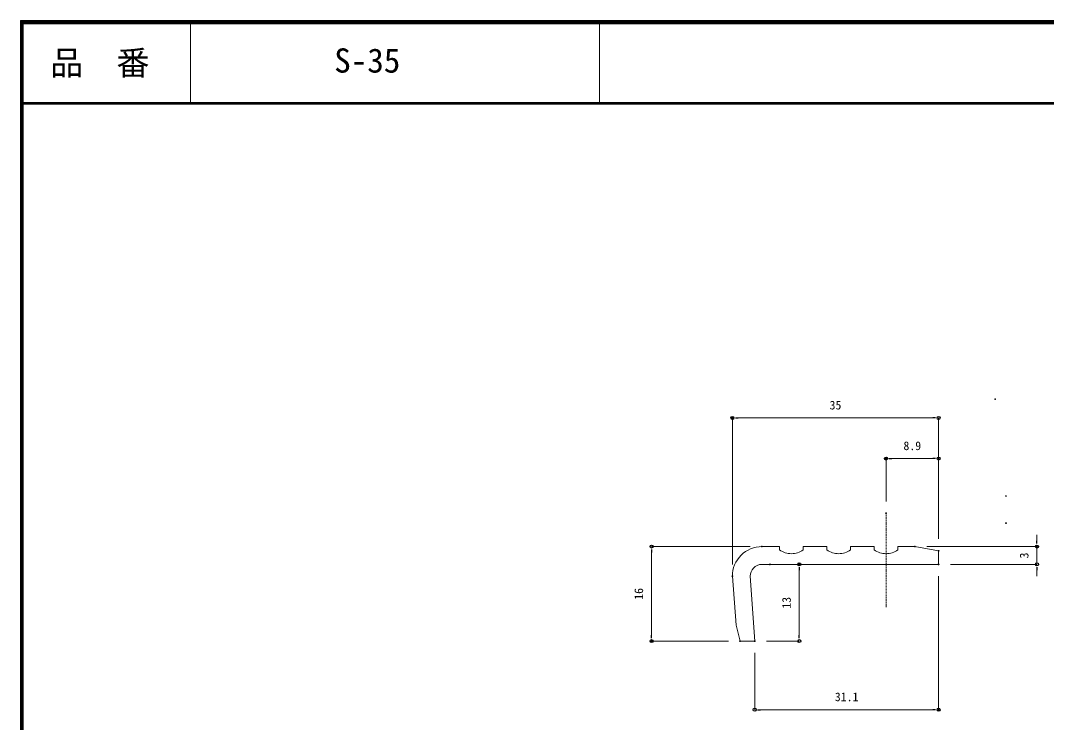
# Model space of a CAD drawing. Units: millimetres, scale not verified. Extents: x -140 to 140, y -96 to 96.
# Drawn here: x -140.5 to 33.1, y -23.2 to 95.7 of the extents above; entities that cross this region are included whole.
import ezdxf
from ezdxf.enums import TextEntityAlignment as Align

# ---------------------------------------------------------------- set-up
doc = ezdxf.new("R2010")
doc.units = ezdxf.units.MM
doc.header["$LTSCALE"] = 0.25
doc.header["$PDMODE"] = 32
doc.header["$PDSIZE"] = 0.125
doc.linetypes.add('USER1', pattern=[1.21666, 0.935822, -0.093613, 0.093613, -0.093613])
doc.layers.add('0-0_0', color=7, linetype='Continuous')
doc.layers.add('0-1_Defpoints', color=7, linetype='Continuous')
for name, color, linetype, lineweight in [('0-2_一般', 3, 'Continuous', 18), ('0-3_CENTER', 2, 'USER1', 18), ('0-5_GREEN', 3, 'Continuous', 18), ('0-6_LEVEL001', 7, 'Continuous', 18)]:
    doc.layers.add(name, color=color, linetype=linetype, lineweight=lineweight)
doc.styles.add('ＭＳ ゴシック', font='')
doc.styles.get('ＭＳ ゴシック').set_extended_font_data('MS Gothic')

# ---------------------------------------------------------------- blocks, each defined once
blk = doc.blocks.new('_DOT')
at = {"layer": '0-0_0'}
blk.add_line((-0.5, 0), (-1, 0), dxfattribs=at)
blk.add_circle((0, 0), 0.25, dxfattribs=at)
blk.add_circle((0, 0), 0.25, dxfattribs=at)
blk = doc.blocks.new('D2')
at = {"layer": '0-1_Defpoints'}
for p in [(-9.276, -5.9277), (-40.3995, -18.9277), (-9.276, -30.5369)]:
    blk.add_point(p, dxfattribs=at)
at = {"layer": '0-2_一般'}
for p, q in [((-9.276, -7.9277), (-9.276, -30.5369)), ((-40.3995, -20.9277), (-40.3995, -30.5369)), ((-39.3995, -30.5369), (-10.276, -30.5369))]:
    blk.add_line(p, q, dxfattribs=at)
at = {"layer": '0-2_一般', "rotation": 180}
blk.add_blockref('_DOT', (-40.3995, -30.5369), dxfattribs=at)
at = {"layer": '0-2_一般'}
blk.add_blockref('_DOT', (-9.276, -30.5369), dxfattribs=at)
at = {"layer": '0-2_一般', "color": 7, "style": 'ＭＳ ゴシック'}
blk.add_text('31.1', height=1.466, dxfattribs=at).set_placement((-26.8377, -29.5369), align=Align.BOTTOM_LEFT)
blk = doc.blocks.new('D3')
at = {"layer": '0-1_Defpoints'}
for p in [(-37.813, -5.9278), (-32.8461, -5.9278), (-40.3995, -18.9277)]:
    blk.add_point(p, dxfattribs=at)
at = {"layer": '0-2_一般'}
for p, q in [((-35.813, -5.9278), (-32.8461, -5.9278)), ((-32.8461, -17.9277), (-32.8461, -6.9278)), ((-38.3995, -18.9277), (-32.8461, -18.9277))]:
    blk.add_line(p, q, dxfattribs=at)
for p, rotation in [((-32.8461, -5.9278), 90), ((-32.8461, -18.9277), 270)]:
    blk.add_blockref('_DOT', p, dxfattribs=dict(at, rotation=rotation))
at = {"layer": '0-2_一般', "color": 7, "style": 'ＭＳ ゴシック'}
blk.add_text('13', height=1.466, rotation=90, dxfattribs=at).set_placement((-33.8461, -13.4277), align=Align.BOTTOM_LEFT)
blk = doc.blocks.new('D4')
at = {"layer": '0-1_Defpoints'}
for p in [(-44.176, 18.8464), (-9.276, -3.6277), (-44.176, -7.9277)]:
    blk.add_point(p, dxfattribs=at)
at = {"layer": '0-2_一般'}
for p, q in [((-44.176, -5.9277), (-44.176, 18.8464)), ((-10.276, 18.8464), (-43.176, 18.8464)), ((-9.276, -1.6277), (-9.276, 18.8464))]:
    blk.add_line(p, q, dxfattribs=at)
at = {"layer": '0-2_一般', "rotation": 180}
blk.add_blockref('_DOT', (-44.176, 18.8464), dxfattribs=at)
at = {"layer": '0-2_一般'}
blk.add_blockref('_DOT', (-9.276, 18.8464), dxfattribs=at)
at = {"layer": '0-2_一般', "color": 7, "style": 'ＭＳ ゴシック'}
blk.add_text('35', height=1.466, dxfattribs=at).set_placement((-27.726, 19.8464), align=Align.BOTTOM_LEFT)
blk = doc.blocks.new('D5')
at = {"layer": '0-1_Defpoints'}
for p in [(-18.1724, 11.9688), (-18.1724, 2.7309), (-9.276, -3.6277)]:
    blk.add_point(p, dxfattribs=at)
at = {"layer": '0-2_一般'}
for p, q in [((-18.1724, 4.7309), (-18.1724, 11.9688)), ((-10.276, 11.9688), (-17.1724, 11.9688)), ((-9.276, -1.6277), (-9.276, 11.9688))]:
    blk.add_line(p, q, dxfattribs=at)
at = {"layer": '0-2_一般', "rotation": 180}
blk.add_blockref('_DOT', (-18.1724, 11.9688), dxfattribs=at)
at = {"layer": '0-2_一般'}
blk.add_blockref('_DOT', (-9.276, 11.9688), dxfattribs=at)
at = {"layer": '0-2_一般', "color": 7, "style": 'ＭＳ ゴシック'}
blk.add_text('8.9', height=1.466, dxfattribs=at).set_placement((-15.2242, 12.9688), align=Align.BOTTOM_LEFT)
blk = doc.blocks.new('D6')
at = {"layer": '0-1_Defpoints'}
for p in [(-39.176, -2.9277), (-57.8454, -18.9277), (-42.8533, -18.9277)]:
    blk.add_point(p, dxfattribs=at)
at = {"layer": '0-2_一般'}
for p, q in [((-41.176, -2.9277), (-57.8454, -2.9277)), ((-57.8454, -3.9277), (-57.8454, -17.9277)), ((-44.8533, -18.9277), (-57.8454, -18.9277))]:
    blk.add_line(p, q, dxfattribs=at)
for p, rotation in [((-57.8454, -2.9277), 90), ((-57.8454, -18.9277), 270)]:
    blk.add_blockref('_DOT', p, dxfattribs=dict(at, rotation=rotation))
at = {"layer": '0-2_一般', "color": 7, "style": 'ＭＳ ゴシック'}
blk.add_text('16', height=1.466, rotation=90, dxfattribs=at).set_placement((-58.8454, -11.9277), align=Align.BOTTOM_LEFT)
blk = doc.blocks.new('D7')
at = {"layer": '0-1_Defpoints'}
for p in [(-13.276, -2.9277), (7.3743, -2.9277), (-9.276, -5.9277)]:
    blk.add_point(p, dxfattribs=at)
at = {"layer": '0-2_一般'}
for p, q in [((7.3743, -1.9277), (7.3743, -0.9277)), ((-11.276, -2.9277), (7.3743, -2.9277)), ((7.3743, -5.9277), (7.3743, -2.9277)), ((-7.276, -5.9277), (7.3743, -5.9277)), ((7.3743, -6.9277), (7.3743, -7.9277))]:
    blk.add_line(p, q, dxfattribs=at)
for p, rotation in [((7.3743, -2.9277), 270), ((7.3743, -5.9277), 90)]:
    blk.add_blockref('_DOT', p, dxfattribs=dict(at, rotation=rotation))
at = {"layer": '0-2_一般', "color": 7, "style": 'ＭＳ ゴシック'}
blk.add_text('3', height=1.466, rotation=90, dxfattribs=at).set_placement((6.3743, -4.9277), align=Align.BOTTOM_LEFT)

msp = doc.modelspace()

# ---------------------------------------------------------------- linework, layer by layer
at = {"layer": '0-3_CENTER'}
msp.add_line((5.9836, 12.2636), (5.9836, -3.7398), dxfattribs=at)
at = {"layer": '0-5_GREEN'}
for p, q in [((140.49, 95.6654), (-140.49, 95.6654)), ((140.35, 95.5254), (-140.385, 95.5254)), ((140.21, 95.3854), (-140.28, 95.3854)), ((140.07, 95.2454), (-140.175, 95.2454)), ((139.93, 95.1054), (-140.07, 95.1054)), ((-111.7453, 95.1054), (-111.7453, 81.5254)), ((-42.5045, 95.2938), (-42.5045, 81.7138)), ((139.93, 81.8054), (-140.175, 81.8054)), ((139.93, 81.6654), (-140.175, 81.6654)), ((139.93, 81.5254), (-140.175, 81.5254))]:
    msp.add_line(p, q, dxfattribs=at)
for points in [[(-140.49, 95.6654), (-140.49, -95.6654), (140.49, -95.6654)], [(-140.385, 95.5254), (-140.385, -95.5604), (140.35, -95.5604)], [(-140.28, 95.3854), (-140.28, -95.4554), (140.21, -95.4554)], [(-140.175, 95.2454), (-140.175, -95.3504), (140.07, -95.3504)], [(-140.07, 95.1054), (-140.07, -95.2454), (139.93, -95.2454)]]:
    msp.add_lwpolyline(points, dxfattribs=at)
for p in [(24.4386, 31.5509), (26.291, 15.1798), (26.291, 10.5798)]:
    msp.add_point(p, dxfattribs=at)
at = {"layer": '0-6_LEVEL001'}
msp.add_line((-16.2435, -9.3949), (-16.9973, 1.6051), dxfattribs=at)
for points in [[(-15.02, 3.6049), (14.88, 3.6051), (14.88, 5.9051), (10.88, 6.6051), (9.6249, 6.6051), (7.98, 6.6051), (7.98, 6.0328)], [(-12.02, 6.0328), (-12.02, 6.6051), (-15.02, 6.6051)], [(-4.02, 6.0328), (-4.02, 6.6051), (-8.02, 6.6051), (-8.02, 6.0328)], [(3.98, 6.0328), (3.98, 6.6051), (-0.02, 6.6051), (-0.02, 6.0328)], [(-20.02, 1.6051), (-19.3751, -6.6764), (-18.6973, -9.3949), (-16.2435, -9.3949)]]:
    msp.add_lwpolyline(points, dxfattribs=at)
for centre, radius, start, end in [((-15.02, 1.6051), 5, 90, 135), ((-10.02, 8.9051), 3.5, 235.1501, 270), ((-10.02, 8.9051), 3.5, 270, 304.8499), ((-2.02, 8.9051), 3.5, 235.1501, 270), ((-2.02, 8.9051), 3.5, 270, 304.8499), ((5.98, 8.9051), 3.5, 235.1501, 270), ((5.98, 8.9051), 3.5, 270, 304.8499), ((-15.02, 1.6051), 5, 135, 180), ((-14.9973, 1.6051), 2, 90.65009, 136.97248), ((-14.9973, 1.6051), 2, 136.97248, 180)]:
    msp.add_arc(centre, radius, start, end, dxfattribs=at)

# ---------------------------------------------------------------- block references
at = {"layer": '0-2_一般'}
for name in ['D4', 'D5', 'D7', 'D6', 'D2', 'D3']:
    msp.add_blockref(name, (24.156, 9.5327), dxfattribs=at)

# ---------------------------------------------------------------- texts
at = {"layer": '0-5_GREEN', "color": 7, "style": 'ＭＳ ゴシック'}
for s, p in [('品\u3000番', (-135.4637, 85.2061)), ('S-35', (-87.3916, 85.6096))]:
    msp.add_text(s, height=4.106, dxfattribs=at).set_placement(p, align=Align.BOTTOM_LEFT)

doc.saveas('drawing.dxf')
